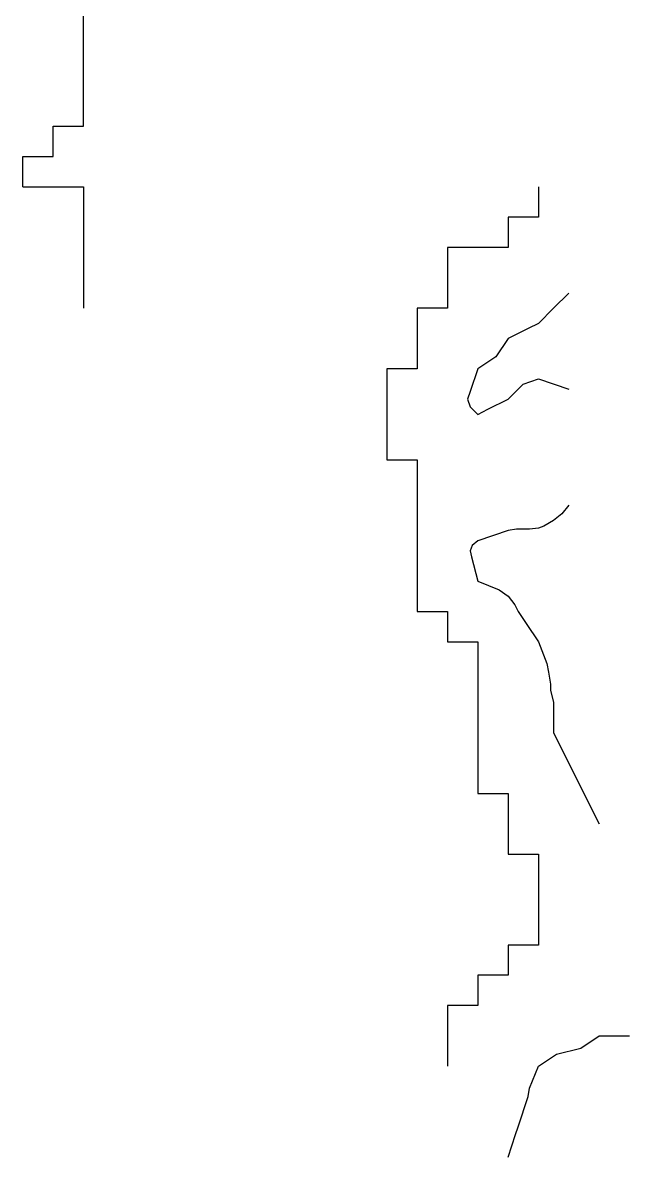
# Model space of a CAD drawing. Header units: inches. Extents: x 794995 to 811195, y 2485918 to 2508058.
# Drawn here: x 796465 to 797065, y 2486038 to 2487161 of the extents above; entities that cross this region are included whole.
import ezdxf

# ---------------------------------------------------------------- set-up
doc = ezdxf.new("R2010")
doc.units = ezdxf.units.IN
doc.header["$MEASUREMENT"] = 0
doc.layers.add('contour', color=7, linetype='Continuous')

msp = doc.modelspace()

# ---------------------------------------------------------------- linework, layer by layer
at = {"layer": 'contour'}
for points in [[(796465.2, 2486998.4), (796465.2, 2487028.4), (796495.2, 2487028.4), (796495.2, 2487058.4), (796525.2, 2487058.4), (796525.2, 2487268.4)], [(796465.2, 2486998.4), (796525.2, 2486998.4), (796525.2, 2486878.4)], [(796975.2, 2486998.4), (796975.2, 2486968.4), (796945.2, 2486968.4), (796945.2, 2486938.4), (796885.2, 2486938.4), (796885.2, 2486908.4), (796885.2, 2486878.4), (796855.2, 2486878.4), (796855.2, 2486848.4), (796855.2, 2486818.4), (796825.2, 2486818.4), (796825.2, 2486788.4), (796825.2, 2486728.4), (796855.2, 2486728.4), (796855.2, 2486578.4), (796885.2, 2486578.4), (796885.2, 2486548.4), (796915.2, 2486548.4), (796915.2, 2486398.4), (796945.2, 2486398.4), (796945.2, 2486338.4), (796975.2, 2486338.4), (796975.2, 2486248.4), (796945.2, 2486248.4), (796945.2, 2486218.4), (796915.2, 2486218.4), (796915.2, 2486188.4), (796885.2, 2486188.4), (796885.2, 2486158.4), (796885.2, 2486128.4)], [(797005.2, 2486893.4), (796990.2, 2486878.4), (796975.2, 2486863.4), (796965.2, 2486858.4), (796945.2, 2486848.4), (796933.2, 2486830.4), (796915.2, 2486818.4), (796907.7, 2486795.9), (796905.2, 2486788.4), (796907.7, 2486780.9), (796915.2, 2486773.4), (796925.2, 2486778.4), (796945.2, 2486788.4), (796960.2, 2486803.4), (796975.2, 2486808.4), (797005.2, 2486798.4)], [(797005.2, 2486683.4), (796998.5, 2486675), (796990.2, 2486668.4), (796980.6, 2486662.9), (796975.2, 2486660.9), (796966.6, 2486659.8), (796953.7, 2486659.8), (796945.2, 2486658.4), (796915.2, 2486648.4), (796909.7, 2486643.8), (796907.7, 2486638.4), (796909.2, 2486632.4), (796915.2, 2486608.4), (796936.6, 2486599.8), (796945.2, 2486593.4), (796951.8, 2486585), (796955.2, 2486578.4), (796963.2, 2486566.4), (796975.2, 2486548.4), (796983.7, 2486526.9), (796985.2, 2486518.4), (796987.2, 2486506.4), (796987.2, 2486500.4), (796990.2, 2486488.4), (796990.2, 2486458.4), (797035.2, 2486368.4)], [(796945.2, 2486038.4), (796952.7, 2486060.9), (796955.2, 2486068.4), (796965.2, 2486098.4), (796966.6, 2486106.9), (796975.2, 2486128.4), (796993.2, 2486140.4), (797017.2, 2486146.4), (797035.2, 2486158.4), (797065.2, 2486158.4)]]:
    msp.add_lwpolyline(points, dxfattribs=at)

doc.saveas('drawing.dxf')
